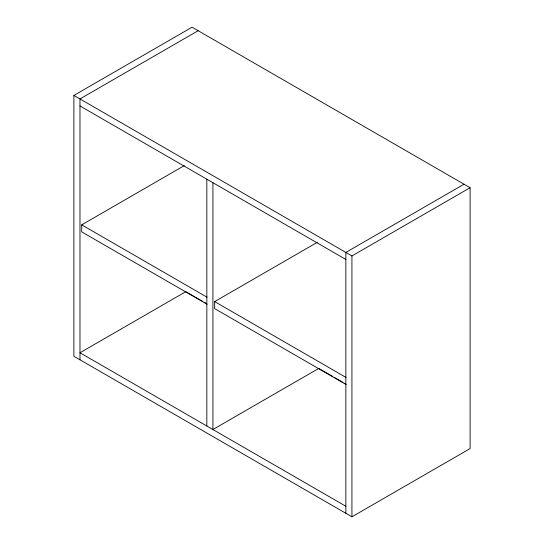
<?xml version="1.0" encoding="UTF-8"?>
<svg xmlns="http://www.w3.org/2000/svg" width="544" height="544" viewBox="0 0 544 544"><rect width="100%" height="100%" fill="white"/><g stroke="black" fill="none" stroke-linecap="round" stroke-linejoin="round"><path stroke-width="0.82" d="M73.896 95.424L192.066 27.2L470.104 187.721L470.104 448.576L351.934 516.8L73.896 356.279L73.896 95.424L351.934 255.945L470.104 187.721M198.145 30.709L79.982 98.933L79.982 359.788M207.108 304.259L81.716 231.866L81.716 224.849L184.341 165.594M185.667 291.747L79.982 352.764L345.855 506.267M346.12 384.52L214.656 308.618L214.656 301.594L317.281 242.345M464.018 184.212L345.855 252.436L345.855 513.291M79.982 105.958L345.855 259.454M81.716 224.849L207.108 297.242M214.656 301.594L346.12 377.502M185.81 291.666L202.701 301.417M204.17 302.267L206.373 303.538M332.697 376.475L318.743 368.417L212.915 429.515L212.915 182.709M334.166 377.318L342.985 382.412M344.454 383.255L345.923 384.105M351.934 255.945L351.934 516.8M206.836 179.194L206.836 426.006"/></g></svg>
